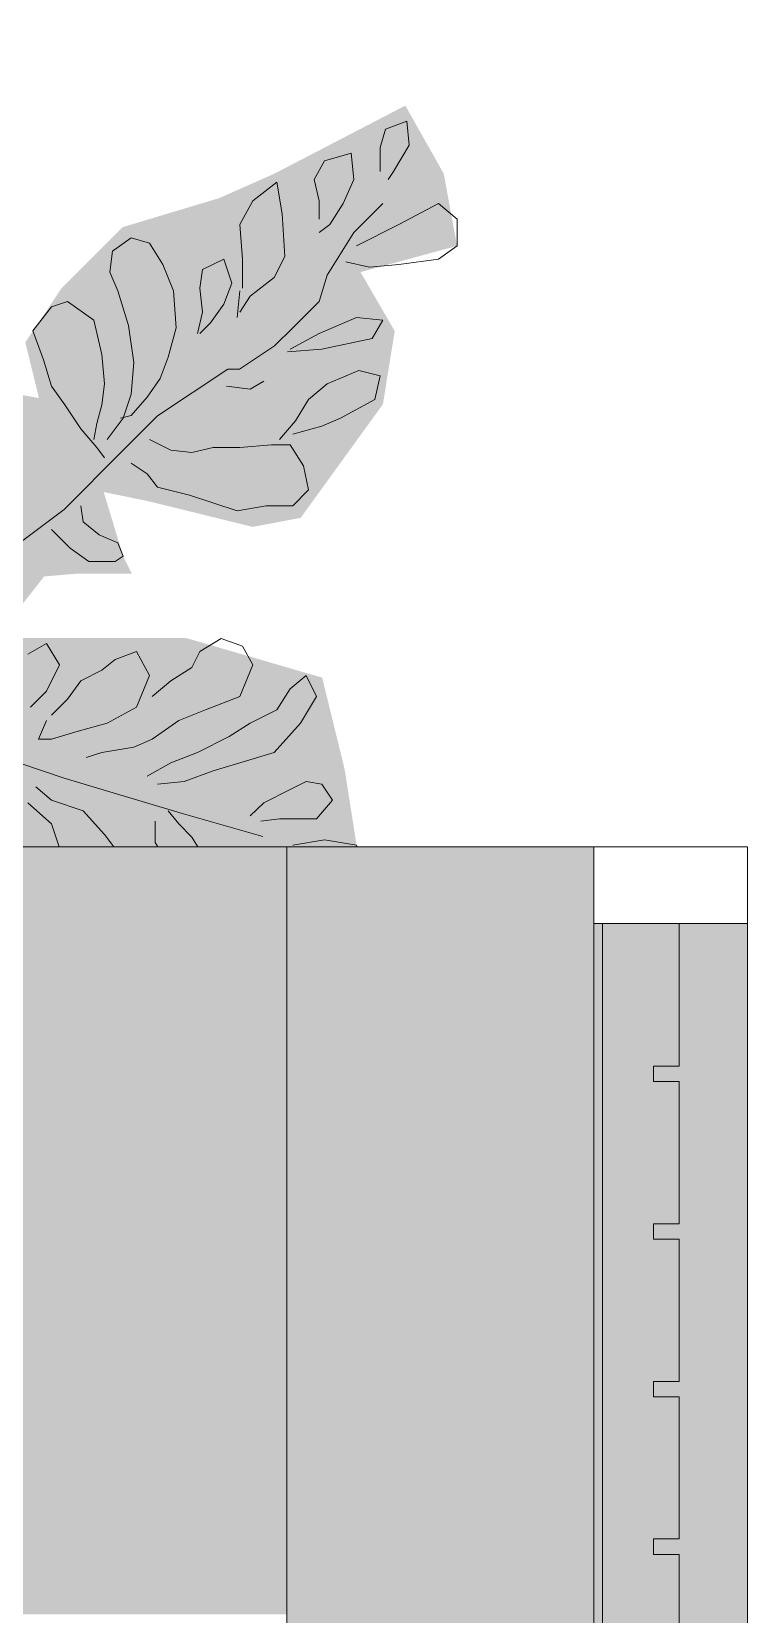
# Model space of a CAD drawing. Header units: centimetres. Extents: x -4381 to 5639, y -3920 to 4826.
# Drawn here: x 145.945 to 146.411, y 6.718 to 7.749 of the extents above; entities that cross this region are included whole.
import ezdxf
from ezdxf.xclip import XClip

# ---------------------------------------------------------------- set-up
doc = ezdxf.new("R2010")
doc.units = ezdxf.units.CM
doc.header["$MEASUREMENT"] = 0
doc.header["$XCLIPFRAME"] = 0
doc.set_wipeout_variables(frame=1)
doc.linetypes.add('Wipeout_Contour', pattern=[100, 0, -100])
for name, color, linetype, lineweight, true_color in [('00-TREES_Pen_No__181', 7, 'Continuous', 5, 0xddeaa8), ('Dalles_Pen_No__178', 7, 'Continuous', 5, 0xbda888), ('PORTE mur de clôture_Pen_No__119', 7, 'Continuous', 5, 0xdecbcb), ('PORTE mur de clôture_Pen_No__178', 7, 'Continuous', 5, 0xbda888), ('Structural - Bearing_Pen_No__178', 7, 'Continuous', 5, 0xbda888)]:
    doc.layers.add(name, color=color, linetype=linetype, lineweight=lineweight, true_color=true_color)
for name, color, linetype, lineweight in [('0_Pen_No__1', 7, 'Continuous', 5), ('PORTE mur de clôture_Pen_No__1', 7, 'Continuous', 5), ('Structural - Bearing_Pen_No__1', 7, 'Continuous', 5)]:
    doc.layers.add(name, color=color, linetype=linetype, lineweight=lineweight)
for name, color, linetype in [('Dalles', 7, 'Continuous'), ('Drawing & Figure', 7, 'Continuous'), ('PORTE mur de clôture', 7, 'Continuous'), ('Structural - Bearing', 7, 'Continuous')]:
    doc.layers.add(name, color=color, linetype=linetype)

# ---------------------------------------------------------------- blocks, each defined once
blk = doc.blocks.new('Drawing_11_11', base_point=(474.0779, 10.6179))
at = {"layer": '00-TREES_Pen_No__181', "linetype": 'Continuous', "lineweight": 0, "ltscale": 10, "true_color": 0xd3eba9}
blk.add_hatch(color=61, dxfattribs=at).paths.add_polyline_path([(146.157, 7.2179), (146.149, 7.2688), (146.1344, 7.3282), (146.0458, 7.354), (145.9614, 7.354), (145.9261, 7.354), (145.9401, 7.3609), (145.9267, 7.3596), (145.937, 7.3734), (145.9533, 7.3941), (145.974, 7.3959), (146.0104, 7.3959), (146.0047, 7.4074), (145.9921, 7.4491), (146.0213, 7.4431), (146.0892, 7.4264), (146.1204, 7.4323), (146.174, 7.5063), (146.1817, 7.554), (146.1594, 7.5924), (146.2223, 7.6095), (146.2136, 7.6566), (146.1886, 7.7009), (146.1034, 7.6566), (146.0673, 7.6406), (146.0044, 7.6217), (145.9644, 7.5816), (145.941, 7.5466), (145.9499, 7.5103), (145.9158, 7.5167), (145.8693, 7.5046), (145.8514, 7.4833), (145.8476, 7.4575), (145.8461, 7.4418), (145.8401, 7.4177), (145.8263, 7.3983), (145.8082, 7.3746), (145.7592, 7.3257), (145.7526, 7.3642), (145.7411, 7.403), (145.7665, 7.4284), (145.7746, 7.4521), (145.7325, 7.4521), (145.7221, 7.4908), (145.7432, 7.5105), (145.7818, 7.5245), (145.8131, 7.5387), (145.8079, 7.5525), (145.7721, 7.5588), (145.7404, 7.5776), (145.8228, 7.5864), (145.8569, 7.6038), (145.8977, 7.6344), (145.8977, 7.6767), (145.8742, 7.7384), (145.8323, 7.749), (145.7742, 7.732), (145.7307, 7.7094), (145.7153, 7.6843), (145.6922, 7.6959), (145.6688, 7.7327), (145.6576, 7.7138), (145.6541, 7.6905), (145.649, 7.6664), (145.6154, 7.6458), (145.6283, 7.6026), (145.6266, 7.5778), (145.6533, 7.5511), (145.6955, 7.5322), (145.6955, 7.5132), (145.6462, 7.5242), (145.6324, 7.532), (145.6275, 7.5115), (145.6397, 7.4887), (145.6397, 7.4521), (145.6052, 7.4568), (145.5886, 7.5283), (145.5601, 7.5569), (145.538, 7.5976), (145.4782, 7.615), (145.466, 7.6099), (145.466, 7.5674), (145.4717, 7.533), (145.4608, 7.511), (145.494, 7.4779), (145.4863, 7.4676), (145.4129, 7.4974), (145.365, 7.5235), (145.3003, 7.5491), (145.2709, 7.5784), (145.2367, 7.5442), (145.2367, 7.4848), (145.2655, 7.4318), (145.315, 7.4022), (145.4194, 7.3884), (145.4992, 7.36), (145.5543, 7.329), (145.5775, 7.2989), (145.4902, 7.3469), (145.4194, 7.3469), (145.3908, 7.3337), (145.4025, 7.3163), (145.4417, 7.2932), (145.3693, 7.2893), (145.3266, 7.2984), (145.3186, 7.3079), (145.2565, 7.2912), (145.1618, 7.2473), (145.1324, 7.2179), (145.8007, 7.2179), (145.7928, 7.2294), (145.7687, 7.2704), (145.8165, 7.2432), (145.834, 7.2342), (145.8391, 7.2179)])
at = {"layer": '0_Pen_No__1', "linetype": 'Continuous', "ltscale": 10}
for p, q in [((146.1722, 7.6735), (146.1757, 7.6856)), ((146.1757, 7.6856), (146.1895, 7.6907)), ((146.1895, 7.6907), (146.1912, 7.6752)), ((146.1722, 7.6579), (146.1722, 7.6735)), ((146.1912, 7.6752), (146.1809, 7.6579)), ((146.1291, 7.6527), (146.136, 7.6648)), ((146.136, 7.6648), (146.1532, 7.67)), ((146.1532, 7.67), (146.155, 7.6527)), ((146.1325, 7.6389), (146.1291, 7.6527)), ((146.155, 7.6527), (146.1481, 7.6372)), ((146.1809, 7.6579), (146.1774, 7.6527)), ((146.0893, 7.6389), (146.1049, 7.651)), ((146.1049, 7.651), (146.1083, 7.6303)), ((146.0807, 7.6234), (146.0893, 7.6389)), ((146.1325, 7.6268), (146.1325, 7.6389)), ((146.1481, 7.6372), (146.1394, 7.6234)), ((146.155, 7.6182), (146.174, 7.6372)), ((146.1843, 7.6234), (146.2102, 7.6372)), ((146.2102, 7.6372), (146.2223, 7.6268)), ((146.0824, 7.6009), (146.0807, 7.6234)), ((146.1083, 7.6303), (146.1101, 7.6026)), ((146.1394, 7.6234), (146.1325, 7.6182)), ((146.1567, 7.6095), (146.1843, 7.6234)), ((146.2223, 7.6268), (146.2223, 7.6095)), ((145.9978, 7.6061), (146.0099, 7.6147)), ((146.0099, 7.6147), (146.022, 7.6113)), ((146.022, 7.6113), (146.0306, 7.5974)), ((146.1377, 7.5905), (146.155, 7.6182)), ((145.9961, 7.5923), (145.9978, 7.6061)), ((146.0565, 7.594), (146.0704, 7.6009)), ((146.0704, 7.6009), (146.0755, 7.5853)), ((146.0824, 7.5819), (146.0824, 7.6009)), ((146.1101, 7.6026), (146.1032, 7.5888)), ((146.2102, 7.6009), (146.1843, 7.5974)), ((146.2223, 7.6095), (146.2102, 7.6009)), ((146.0013, 7.5802), (145.9961, 7.5923)), ((146.0306, 7.5974), (146.0375, 7.5802)), ((146.0548, 7.5819), (146.0565, 7.594)), ((146.1325, 7.5732), (146.1377, 7.5905)), ((146.1653, 7.5957), (146.1498, 7.5992)), ((146.1843, 7.5974), (146.1653, 7.5957)), ((146.0082, 7.5577), (146.0013, 7.5802)), ((146.0375, 7.5802), (146.0393, 7.556)), ((146.0565, 7.5663), (146.0548, 7.5819)), ((146.0755, 7.5853), (146.0704, 7.5715)), ((146.0807, 7.5802), (146.079, 7.5629)), ((146.1032, 7.5888), (146.0876, 7.5767)), ((145.946, 7.5542), (145.9581, 7.5698)), ((145.9581, 7.5698), (145.9685, 7.5732)), ((145.9685, 7.5732), (145.9857, 7.5612)), ((146.0704, 7.5715), (146.0617, 7.5594)), ((146.0876, 7.5767), (146.0807, 7.5663)), ((146.1152, 7.556), (146.1325, 7.5732)), ((145.9857, 7.5612), (145.9909, 7.5387)), ((146.0531, 7.5525), (146.0565, 7.5663)), ((146.0617, 7.5594), (146.0548, 7.5525)), ((146.1325, 7.5525), (146.1567, 7.5629)), ((146.1567, 7.5629), (146.174, 7.5612)), ((146.174, 7.5612), (146.167, 7.5491)), ((145.9529, 7.5352), (145.946, 7.5542)), ((146.0116, 7.5335), (146.0082, 7.5577)), ((146.0393, 7.556), (146.0341, 7.537)), ((146.1033, 7.5444), (146.1152, 7.556)), ((146.1135, 7.5421), (146.1325, 7.5525)), ((146.167, 7.5491), (146.1342, 7.5421)), ((145.9909, 7.5387), (145.9927, 7.5197)), ((146.0805, 7.5291), (146.1033, 7.5444)), ((146.1342, 7.5421), (146.1118, 7.5404)), ((145.9581, 7.518), (145.9529, 7.5352)), ((146.0099, 7.5128), (146.0116, 7.5335)), ((146.0272, 7.4987), (146.0729, 7.5291)), ((146.0341, 7.537), (146.0289, 7.5231)), ((146.0729, 7.5291), (146.0805, 7.5291)), ((146.1377, 7.5197), (146.1584, 7.5283)), ((146.1584, 7.5283), (146.1722, 7.5249)), ((145.9668, 7.5059), (145.9581, 7.518)), ((145.9927, 7.5197), (145.9909, 7.5059)), ((146.0289, 7.5231), (146.0203, 7.511)), ((146.0721, 7.518), (146.0876, 7.5162)), ((146.0876, 7.5162), (146.0963, 7.5214)), ((146.1256, 7.5093), (146.1377, 7.5197)), ((146.1722, 7.5249), (146.1688, 7.5093)), ((146.0047, 7.4972), (146.0099, 7.5128)), ((146.0203, 7.511), (146.0099, 7.499)), ((146.117, 7.4955), (146.1256, 7.5093)), ((146.1688, 7.5093), (146.1463, 7.4972)), ((145.9771, 7.4903), (145.9668, 7.5059)), ((145.9909, 7.5059), (145.9875, 7.4938)), ((145.9944, 7.4834), (146.0047, 7.4972)), ((146.0099, 7.499), (146.003, 7.4972)), ((146.0044, 7.4759), (146.0272, 7.4987)), ((146.1463, 7.4972), (146.1342, 7.492)), ((145.9875, 7.4782), (145.9771, 7.4903)), ((145.9875, 7.4938), (145.9857, 7.4834)), ((146.1066, 7.4834), (146.117, 7.4955)), ((146.1342, 7.492), (146.1152, 7.4869)), ((145.9927, 7.4713), (145.9875, 7.4782)), ((146.022, 7.4834), (146.0358, 7.4765)), ((146.0358, 7.4765), (146.0496, 7.4748)), ((146.0496, 7.4748), (146.0634, 7.4782)), ((146.0634, 7.4782), (146.0807, 7.4782)), ((146.0807, 7.4782), (146.1014, 7.4799)), ((146.1014, 7.4799), (146.1135, 7.4799)), ((146.1135, 7.4799), (146.1222, 7.4661)), ((145.9664, 7.4378), (146.0044, 7.4759)), ((146.0203, 7.4609), (146.0099, 7.4679)), ((146.1222, 7.4661), (146.1256, 7.4506)), ((146.0272, 7.4523), (146.0203, 7.4609)), ((146.0479, 7.4471), (146.0272, 7.4523)), ((146.079, 7.4368), (146.0479, 7.4471)), ((146.1256, 7.4506), (146.1152, 7.4402)), ((145.936, 7.415), (145.9664, 7.4378)), ((145.9788, 7.4298), (145.9771, 7.4402)), ((146.098, 7.4402), (146.079, 7.4368)), ((146.1152, 7.4402), (146.098, 7.4402)), ((145.9581, 7.4247), (145.9702, 7.4126)), ((145.9892, 7.4212), (145.9788, 7.4298)), ((146.0013, 7.416), (145.9892, 7.4212)), ((146.0047, 7.4074), (146.0013, 7.416)), ((145.9702, 7.4126), (145.9823, 7.4039)), ((145.9823, 7.4039), (145.9996, 7.4039)), ((145.9996, 7.4039), (146.0047, 7.4074)), ((146.0548, 7.3452), (146.0686, 7.3538)), ((146.0686, 7.3538), (146.0824, 7.3486)), ((145.9426, 7.3435), (145.9547, 7.3504)), ((145.9547, 7.3504), (145.9633, 7.3365)), ((145.9996, 7.34), (146.0134, 7.3452)), ((146.0134, 7.3452), (146.022, 7.3296)), ((146.0496, 7.3348), (146.0548, 7.3452)), ((146.0824, 7.3486), (146.0893, 7.3365)), ((145.9633, 7.3365), (145.9547, 7.3193)), ((145.9771, 7.3262), (145.9909, 7.3331)), ((145.9909, 7.3331), (145.9996, 7.34)), ((146.0358, 7.3262), (146.0496, 7.3348)), ((146.0893, 7.3365), (146.0807, 7.3158)), ((145.9685, 7.3141), (145.9771, 7.3262)), ((146.022, 7.3296), (146.0134, 7.3089)), ((146.0237, 7.3158), (146.0358, 7.3262)), ((146.1135, 7.321), (146.1239, 7.3296)), ((146.1239, 7.3296), (146.1308, 7.3158)), ((145.9547, 7.3193), (145.9443, 7.3089)), ((145.9581, 7.3037), (145.9685, 7.3141)), ((146.0807, 7.3158), (146.0583, 7.3072)), ((146.1049, 7.3072), (146.1135, 7.321)), ((146.1308, 7.3158), (146.1204, 7.2985)), ((146.0134, 7.3089), (145.9944, 7.2985)), ((146.0583, 7.3072), (146.041, 7.3003)), ((146.0876, 7.2985), (146.1049, 7.3072)), ((145.9495, 7.2882), (145.9547, 7.3003)), ((145.9754, 7.2933), (145.9581, 7.2882)), ((145.9944, 7.2985), (145.9754, 7.2933)), ((146.041, 7.3003), (146.0237, 7.2882)), ((146.0738, 7.2899), (146.0876, 7.2985)), ((146.1204, 7.2985), (146.1032, 7.2795)), ((145.898, 7.2856), (145.9664, 7.2628)), ((145.9581, 7.2882), (145.9495, 7.2882)), ((146.0116, 7.283), (145.9909, 7.2795)), ((146.0237, 7.2882), (146.0116, 7.283)), ((146.0531, 7.2795), (146.0738, 7.2899)), ((145.9909, 7.2795), (145.9806, 7.2761)), ((146.0203, 7.264), (146.0358, 7.2726)), ((146.0358, 7.2726), (146.0531, 7.2795)), ((146.0807, 7.2726), (146.0634, 7.2674)), ((146.1032, 7.2795), (146.0807, 7.2726)), ((145.9664, 7.2628), (146.0425, 7.24)), ((146.0445, 7.2605), (146.0272, 7.2588)), ((146.0634, 7.2674), (146.0445, 7.2605)), ((146.1135, 7.2553), (146.1239, 7.2605)), ((146.1239, 7.2605), (146.1342, 7.2588)), ((145.9581, 7.2484), (145.9478, 7.2571)), ((146.0963, 7.2467), (146.1135, 7.2553)), ((146.1342, 7.2588), (146.1411, 7.2484)), ((145.9426, 7.2467), (145.9581, 7.2329)), ((145.9788, 7.2415), (145.9581, 7.2484)), ((145.9927, 7.226), (145.9788, 7.2415)), ((146.041, 7.2329), (146.0341, 7.2415)), ((146.0425, 7.24), (146.0957, 7.2247)), ((146.0876, 7.2381), (146.0963, 7.2467)), ((146.1411, 7.2484), (146.1308, 7.2363)), ((146.0496, 7.2242), (146.041, 7.2329)), ((146.1066, 7.2363), (146.0945, 7.2346)), ((146.1308, 7.2363), (146.1066, 7.2363))]:
    blk.add_line(p, q, dxfattribs=at)
at = {"color": 254, "linetype": 'Wipeout_Contour', "lineweight": 0, "ltscale": 723.482514}
blk.add_wipeout([(143.2802, 6.9179), (143.2802, 6.826), (143.4505, 6.7179), (146.1115, 6.7179), (146.1115, 6.9179)], dxfattribs=at).dxf.layer = 'Dalles'
at = {"color": 254, "linetype": 'Wipeout_Contour', "lineweight": 0, "ltscale": 11746.417631}
blk.add_wipeout([(146.3503, 7.0751), (146.3503, 7.0651), (146.367, 7.0651), (146.367, 6.9724), (146.3503, 6.9724), (146.3503, 6.9624), (146.367, 6.9624), (146.367, 6.8697), (146.3503, 6.8697), (146.3503, 6.8597), (146.367, 6.8597), (146.367, 6.767), (146.3503, 6.767), (146.3503, 6.757), (146.367, 6.757), (146.367, 6.6642), (146.3503, 6.6642), (146.3503, 6.6542), (146.367, 6.6542), (146.367, 6.5615), (146.3503, 6.5615), (146.3503, 6.5515), (146.367, 6.5515), (146.367, 6.4588), (146.3503, 6.4588), (146.3503, 6.4488), (146.367, 6.4488), (146.367, 6.3561), (146.3503, 6.3561), (146.3503, 6.3461), (146.367, 6.3461), (146.367, 6.2533), (146.3503, 6.2533), (146.3503, 6.2433), (146.367, 6.2433), (146.367, 6.1506), (146.3503, 6.1506), (146.3503, 6.1406), (146.367, 6.1406), (146.367, 6.0479), (146.3503, 6.0479), (146.3503, 6.0379), (146.367, 6.0379), (146.367, 5.9451), (146.3503, 5.9451), (146.3503, 5.9351), (146.367, 5.9351), (146.367, 5.8424), (146.3503, 5.8424), (146.3503, 5.8324), (146.367, 5.8324), (146.367, 5.7397), (146.3503, 5.7397), (146.3503, 5.7297), (146.367, 5.7297), (146.367, 5.637), (146.3503, 5.637), (146.3503, 5.627), (146.367, 5.627), (146.367, 5.5342), (146.3503, 5.5342), (146.3503, 5.5242), (146.367, 5.5242), (146.367, 5.4315), (146.3503, 5.4315), (146.3503, 5.4215), (146.367, 5.4215), (146.367, 5.3288), (146.3503, 5.3288), (146.3503, 5.3188), (146.367, 5.3188), (146.367, 5.2261), (146.3503, 5.2261), (146.3503, 5.2161), (146.367, 5.2161), (146.367, 5.1252), (146.4115, 5.1179), (146.4115, 7.1679), (146.367, 7.1679), (146.367, 7.0751)], dxfattribs=at).dxf.layer = 'PORTE mur de clôture'
at = {"layer": 'Dalles_Pen_No__178', "linetype": 'Continuous', "ltscale": 10}
blk.add_hatch(color=256, dxfattribs=at).paths.add_polyline_path([(143.2802, 6.9179), (143.2802, 6.826), (143.4505, 6.7179), (146.1115, 6.7179), (146.1115, 6.9179)])
at = {"layer": 'PORTE mur de clôture', "linetype": 'Continuous', "lineweight": 0, "ltscale": 10, "true_color": 0xffffff}
for points in [[(146.367, 7.1679), (146.3503, 7.1679), (146.3503, 7.0751), (146.367, 7.0751)], [(146.367, 7.0651), (146.3503, 7.0651), (146.3503, 6.9724), (146.367, 6.9724)], [(146.367, 6.9624), (146.3503, 6.9624), (146.3503, 6.8697), (146.367, 6.8697)], [(146.367, 6.8597), (146.3503, 6.8597), (146.3503, 6.767), (146.367, 6.767)], [(146.367, 6.757), (146.3503, 6.757), (146.3503, 6.6642), (146.367, 6.6642)]]:
    blk.add_hatch(color=7, dxfattribs=at).paths.add_polyline_path(points)
at = {"layer": 'PORTE mur de clôture_Pen_No__119', "linetype": 'Continuous', "ltscale": 10}
blk.add_hatch(color=256, dxfattribs=at).paths.add_polyline_path([(146.3503, 7.0751), (146.3503, 7.0651), (146.367, 7.0651), (146.367, 6.9724), (146.3503, 6.9724), (146.3503, 6.9624), (146.367, 6.9624), (146.367, 6.8697), (146.3503, 6.8697), (146.3503, 6.8597), (146.367, 6.8597), (146.367, 6.767), (146.3503, 6.767), (146.3503, 6.757), (146.367, 6.757), (146.367, 6.6642), (146.3503, 6.6642), (146.3503, 6.6542), (146.367, 6.6542), (146.367, 6.5615), (146.3503, 6.5615), (146.3503, 6.5515), (146.367, 6.5515), (146.367, 6.4588), (146.3503, 6.4588), (146.3503, 6.4488), (146.367, 6.4488), (146.367, 6.3561), (146.3503, 6.3561), (146.3503, 6.3461), (146.367, 6.3461), (146.367, 6.2533), (146.3503, 6.2533), (146.3503, 6.2433), (146.367, 6.2433), (146.367, 6.1506), (146.3503, 6.1506), (146.3503, 6.1406), (146.367, 6.1406), (146.367, 6.0479), (146.3503, 6.0479), (146.3503, 6.0379), (146.367, 6.0379), (146.367, 5.9451), (146.3503, 5.9451), (146.3503, 5.9351), (146.367, 5.9351), (146.367, 5.8424), (146.3503, 5.8424), (146.3503, 5.8324), (146.367, 5.8324), (146.367, 5.7397), (146.3503, 5.7397), (146.3503, 5.7297), (146.367, 5.7297), (146.367, 5.637), (146.3503, 5.637), (146.3503, 5.627), (146.367, 5.627), (146.367, 5.5342), (146.3503, 5.5342), (146.3503, 5.5242), (146.367, 5.5242), (146.367, 5.4315), (146.3503, 5.4315), (146.3503, 5.4215), (146.367, 5.4215), (146.367, 5.3288), (146.3503, 5.3288), (146.3503, 5.3188), (146.367, 5.3188), (146.367, 5.2261), (146.3503, 5.2261), (146.3503, 5.2161), (146.367, 5.2161), (146.367, 5.1252), (146.4115, 5.1179), (146.4115, 7.1679), (146.367, 7.1679), (146.367, 7.0751)])
at = {"layer": 'PORTE mur de clôture_Pen_No__1', "linetype": 'Continuous', "ltscale": 10}
for p, q in [((146.4115, 7.2179), (146.4115, 7.1679)), ((146.367, 7.1679), (146.367, 7.0751)), ((146.4115, 7.1679), (146.367, 7.1679)), ((146.4115, 7.1679), (146.4115, 5.1179)), ((146.3503, 7.0751), (146.3503, 7.0651)), ((146.367, 7.0751), (146.3503, 7.0751)), ((146.367, 7.0651), (146.3503, 7.0651)), ((146.367, 7.0651), (146.367, 6.9724)), ((146.3503, 6.9724), (146.3503, 6.9624)), ((146.367, 6.9724), (146.3503, 6.9724)), ((146.367, 6.9624), (146.3503, 6.9624)), ((146.367, 6.9624), (146.367, 6.8697)), ((146.3503, 6.8697), (146.3503, 6.8597)), ((146.367, 6.8697), (146.3503, 6.8697)), ((146.367, 6.8597), (146.3503, 6.8597)), ((146.367, 6.8597), (146.367, 6.767)), ((146.3503, 6.767), (146.3503, 6.757)), ((146.367, 6.767), (146.3503, 6.767)), ((146.367, 6.757), (146.3503, 6.757)), ((146.367, 6.757), (146.367, 6.6642))]:
    blk.add_line(p, q, dxfattribs=at)
at = {"color": 254, "linetype": 'Wipeout_Contour', "lineweight": 0, "ltscale": 579.476118}
blk.add_wipeout([(143.2802, 6.9179), (146.1115, 6.9179), (146.1115, 7.2179), (143.2802, 7.2179)], dxfattribs=at).dxf.layer = 'Structural - Bearing'
at = {"layer": 'Structural - Bearing_Pen_No__178', "linetype": 'Continuous', "ltscale": 10}
blk.add_hatch(color=256, dxfattribs=at).paths.add_polyline_path([(143.2802, 6.9179), (146.1115, 6.9179), (146.1115, 7.2179), (143.2802, 7.2179)])
at = {"layer": '0_Pen_No__1', "linetype": 'Continuous', "ltscale": 10}
for p, q in [((145.9581, 7.2329), (145.9631, 7.2179)), ((146.0255, 7.2346), (146.0255, 7.2208)), ((145.9987, 7.2179), (145.9927, 7.226)), ((146.0255, 7.2208), (146.0273, 7.2179)), ((146.0533, 7.2179), (146.0496, 7.2242))]:
    blk.add_line(p, q, dxfattribs=at)
at = {"color": 254, "linetype": 'Wipeout_Contour', "lineweight": 0, "ltscale": 731.398816}
blk.add_wipeout([(146.1115, 5.1671), (146.3115, 5.1343), (146.3115, 7.1679), (146.3115, 7.2179), (146.1115, 7.2179)], dxfattribs=at).dxf.layer = 'PORTE mur de clôture'
at = {"layer": 'PORTE mur de clôture_Pen_No__178', "linetype": 'Continuous', "ltscale": 10}
blk.add_hatch(color=256, dxfattribs=at).paths.add_polyline_path([(146.1115, 5.1671), (146.3115, 5.1343), (146.3115, 7.1679), (146.3115, 7.2179), (146.1115, 7.2179)])
at = {"layer": '0_Pen_No__1', "linetype": 'Continuous', "ltscale": 10}
for p, q in [((146.1152, 7.219), (146.136, 7.2225)), ((146.136, 7.2225), (146.1567, 7.219)), ((146.1567, 7.219), (146.1572, 7.2179))]:
    blk.add_line(p, q, dxfattribs=at)
at = {"layer": 'PORTE mur de clôture_Pen_No__1', "linetype": 'Continuous', "ltscale": 10}
for p, q in [((146.1115, 7.2179), (146.3115, 7.2179)), ((146.1115, 5.1671), (146.1115, 7.2179)), ((146.4115, 7.2179), (146.3115, 7.2179))]:
    blk.add_line(p, q, dxfattribs=at)
at = {"layer": 'Structural - Bearing_Pen_No__1', "linetype": 'Continuous', "ltscale": 10}
blk.add_line((143.2802, 7.2179), (146.1115, 7.2179), dxfattribs=at)
at = {"color": 254, "linetype": 'Wipeout_Contour', "lineweight": 0, "ltscale": 585.790782}
blk.add_wipeout([(146.3115, 7.1679), (146.3115, 5.1343), (146.317, 5.1334), (146.317, 7.1679)], dxfattribs=at).dxf.layer = 'PORTE mur de clôture'
at = {"layer": 'PORTE mur de clôture', "linetype": 'Continuous', "lineweight": 0, "ltscale": 10, "true_color": 0xffffff}
blk.add_hatch(color=7, dxfattribs=at).paths.add_polyline_path([(146.3503, 4.9179), (146.3503, 7.1679), (146.317, 7.1679), (146.317, 4.9179)])
at = {"layer": 'PORTE mur de clôture_Pen_No__119', "linetype": 'Continuous', "ltscale": 10}
blk.add_hatch(color=256, dxfattribs=at).paths.add_polyline_path([(146.3115, 7.1679), (146.3115, 5.1343), (146.317, 5.1334), (146.317, 7.1679)])
at = {"layer": 'PORTE mur de clôture_Pen_No__1', "linetype": 'Continuous', "ltscale": 10}
for p, q in [((146.3115, 7.2179), (146.3115, 7.1679)), ((146.3115, 7.1679), (146.3115, 5.1343)), ((146.317, 7.1679), (146.3115, 7.1679)), ((146.317, 7.1679), (146.317, 4.9179))]:
    blk.add_line(p, q, dxfattribs=at)
at = {"layer": 'PORTE mur de clôture_Pen_No__1', "linetype": 'Continuous', "ltscale": 10, "flags": 128}
blk.add_lwpolyline([(146.367, 7.1679), (146.3503, 7.1679), (146.317, 7.1679)], dxfattribs=at)

msp = doc.modelspace()

# ---------------------------------------------------------------- block references
at = {"layer": 'Drawing & Figure', "color": 151, "linetype": 'Continuous', "lineweight": 5, "ltscale": 10, "true_color": 0x80c2ff}
ref = msp.add_blockref('Drawing_11_11', (474.07794, 10.61787), dxfattribs=at)
XClip(ref).set_block_clipping_path([(101.4426918859, 0.9963282177), (149.8554874385, 21.3288080632)])

doc.saveas('drawing.dxf')
